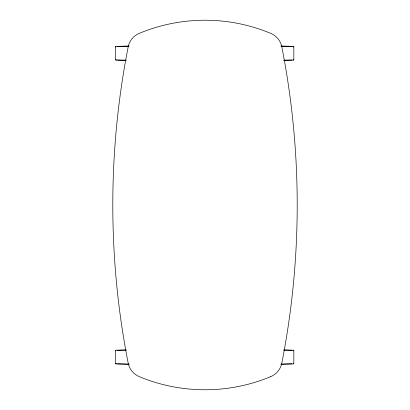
<?xml version="1.0" encoding="UTF-8"?>
<svg xmlns="http://www.w3.org/2000/svg" width="410" height="410" viewBox="0 0 410 410"><rect width="100%" height="100%" fill="white"/><g stroke="black" fill="none" stroke-linecap="round" stroke-linejoin="round"><path stroke-width="0.61" d="M116.537 59.942L115.543 59.798L115.881 59.46M293.493 47.042L293.837 46.709L292.842 46.566M116.537 363.762L115.543 363.619L115.881 363.28M293.493 350.863L293.837 350.529L292.842 350.386M293.186 46.73L293.601 46.402L280.819 45.987M293.186 350.55L293.601 350.222L283.997 349.873M115.543 59.798L115.543 46.709L115.845 46.602M293.529 59.906L293.837 59.798L293.837 46.709M115.543 363.619L115.543 350.529L115.845 350.422M293.529 363.726L293.837 363.619L293.837 350.529M115.779 46.402L129.196 45.976M115.779 350.222L126.019 349.863M117.465 46.53L128.304 46.309M283.628 60.147L291.915 59.978M283.997 60.454L293.601 60.106L293.186 59.778M117.465 350.35L126.393 350.166M281.075 364.018L291.915 363.798M280.819 364.336L293.601 363.926L293.186 363.598M281.711 46.32L291.915 46.53M117.465 59.978L126.393 60.157M126.019 60.465L115.779 60.106M283.628 350.181L291.915 350.35M117.465 363.798L128.94 364.034M129.196 364.352L115.779 363.926M115.543 46.709L115.881 47.042M115.543 350.529L115.881 350.863M270.774 376.621A18.517 18.517 0 0 0 281.824 363.096A820.379 820.379 0 0 0 281.824 46.904A18.517 18.517 0 0 0 270.774 33.379A171.057 171.057 0 0 0 139.226 33.379A18.517 18.517 0 0 0 128.176 46.904A820.379 820.379 0 0 0 128.176 363.096A18.517 18.517 0 0 0 139.226 376.621A171.057 171.057 0 0 0 270.774 376.621"/></g></svg>
